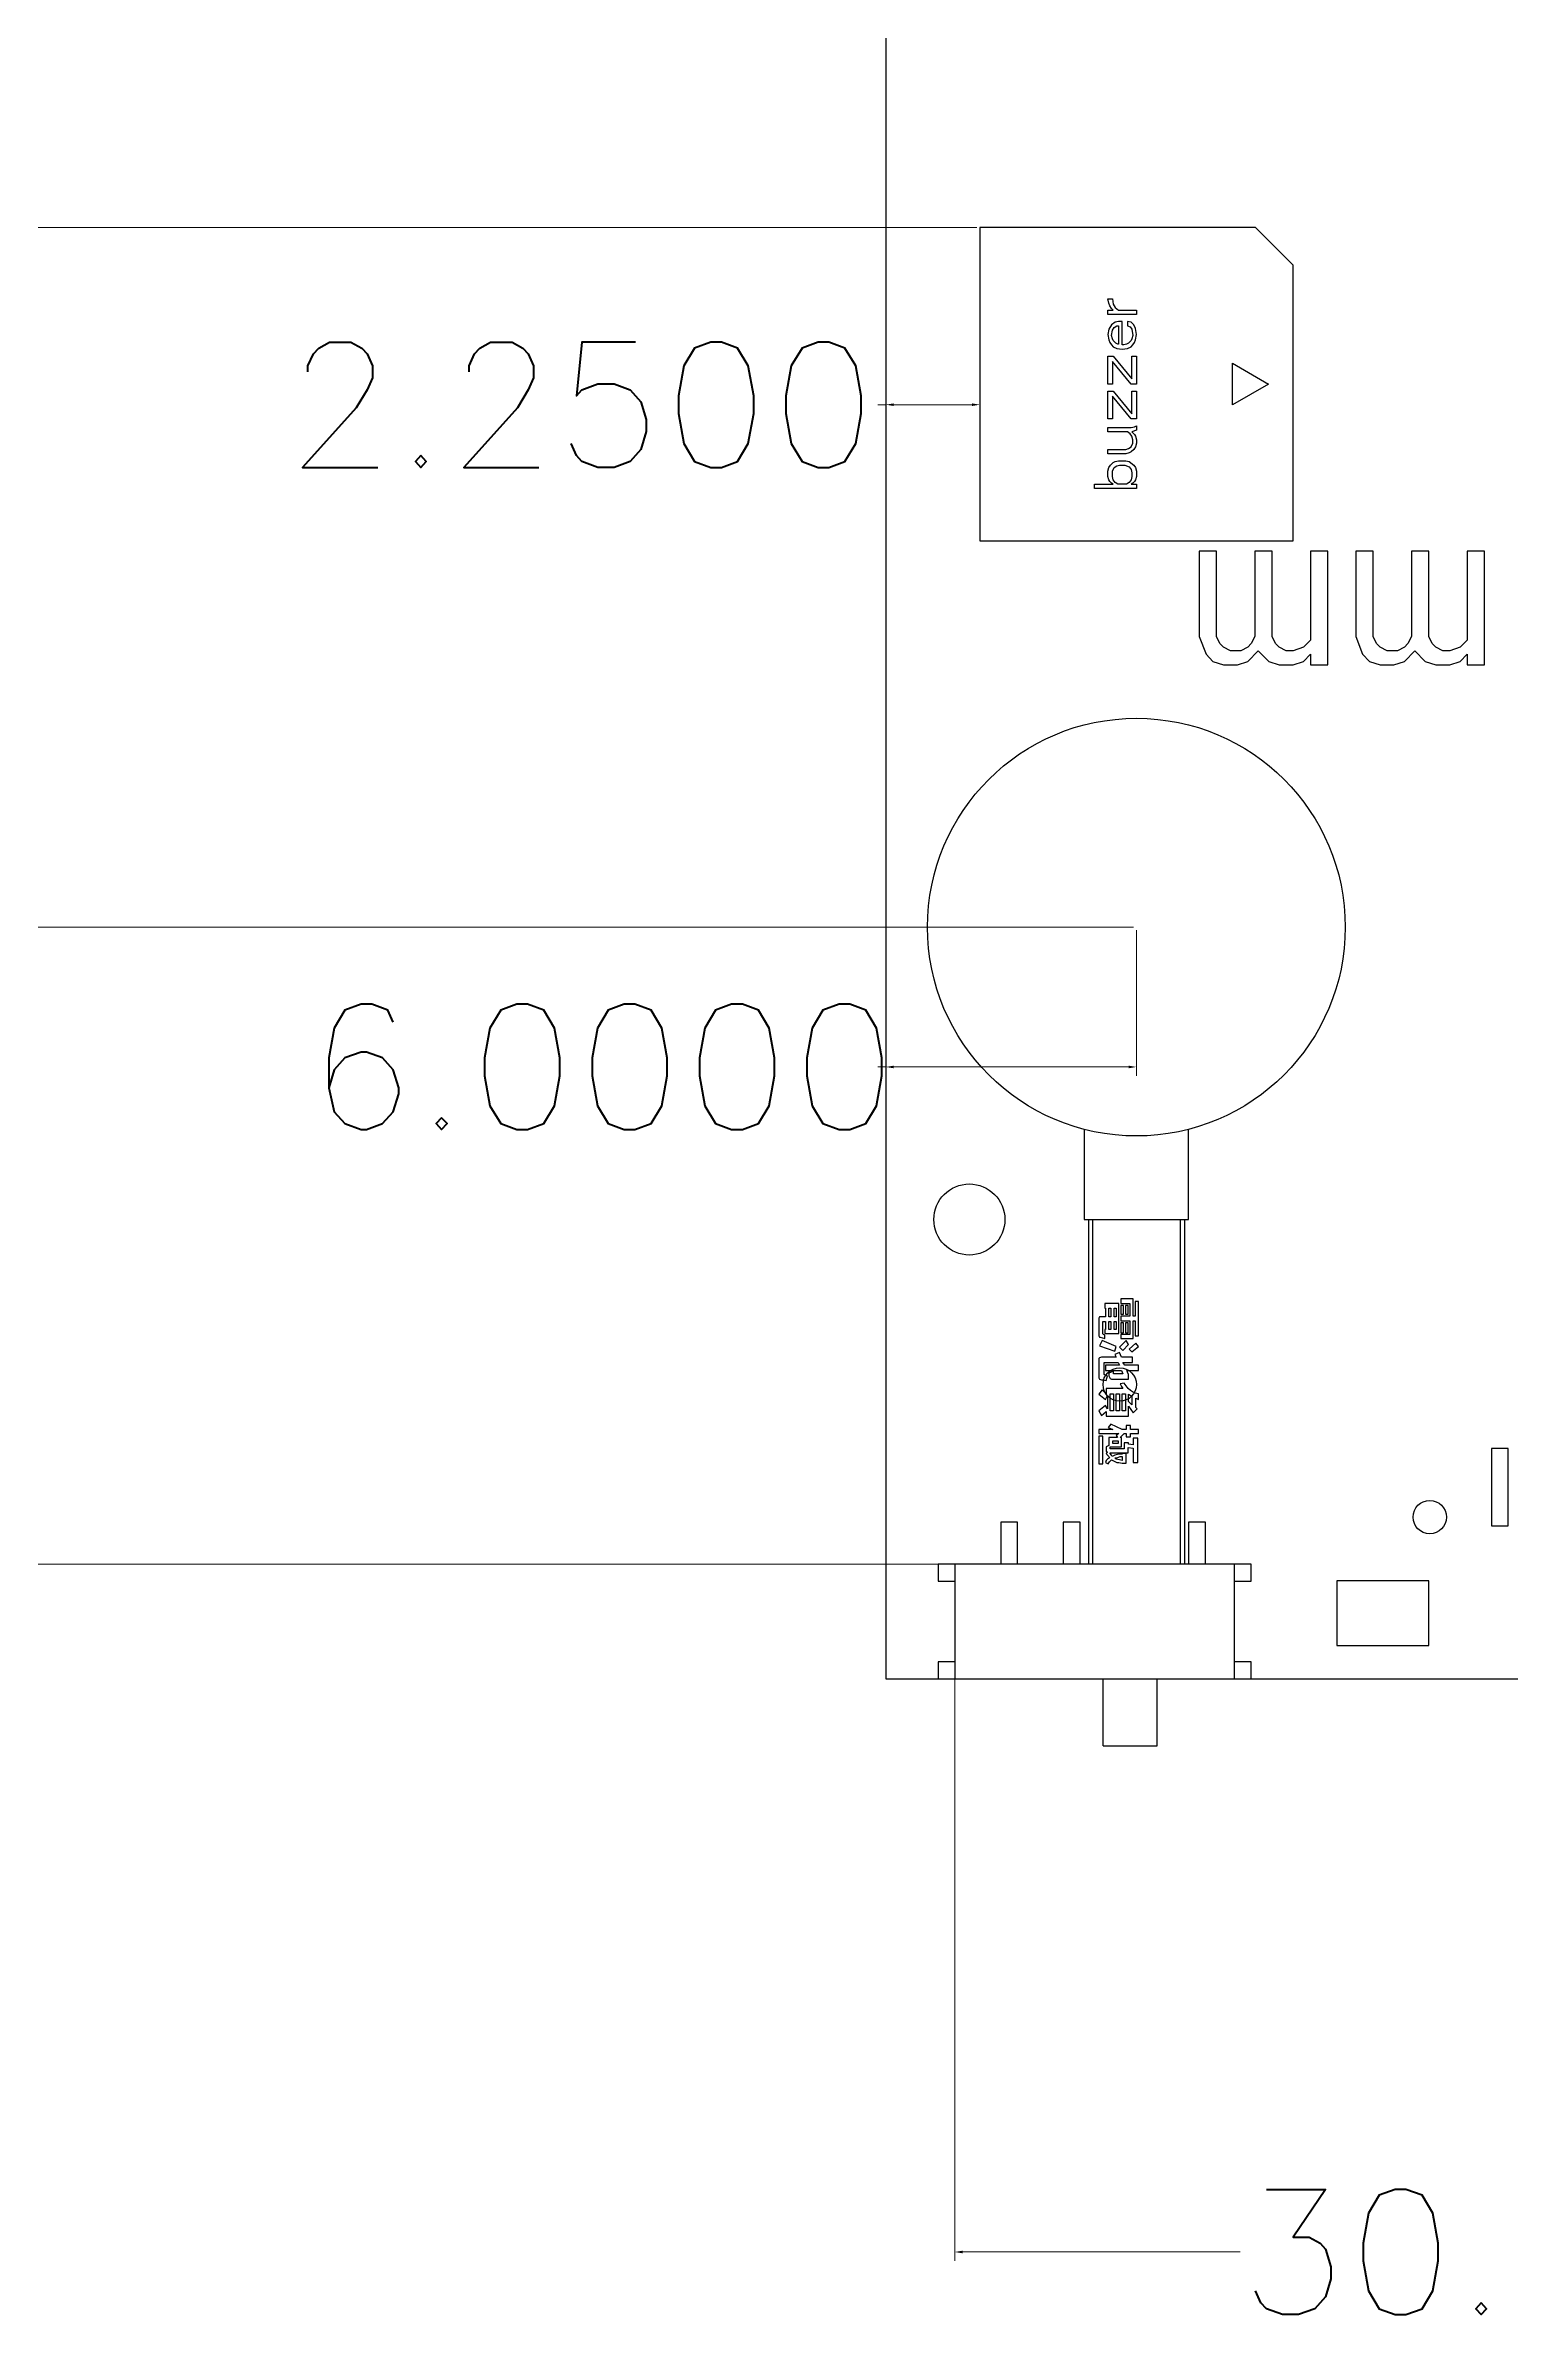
# Model space of a CAD drawing. Header units: inches. Extents: x 0 to 297, y 0 to 210.
# Drawn here: x 79.6 to 114.7, y 51.5 to 106.3 of the extents above; entities that cross this region are included whole.
import ezdxf

# ---------------------------------------------------------------- set-up
doc = ezdxf.new("R2010")
doc.units = ezdxf.units.IN
doc.header["$LTSCALE"] = 0.64311
doc.header["$MEASUREMENT"] = 0
doc.header["$PDMODE"] = 3
doc.header["$PDSIZE"] = 0.3125
doc.layers.get('0').update_dxf_attribs({"linetype": 'CONTINUOUS'})
doc.layers.get('Defpoints').update_dxf_attribs({"linetype": 'CONTINUOUS'})
doc.layers.add('03___PRT_ALL_CURVES', color=7, linetype='CONTINUOUS')
doc.styles.get("Standard").update_dxf_attribs({"font": 'txt.shx', "height": 3})
doc.dimstyles.get("Standard").update_dxf_attribs({"dimtxt": 0.15625, "dimasz": 0.1875, "dimexe": 0.18, "dimexo": 0.0625, "dimgap": 0.09, "dimtad": 0, "dimtih": 1, "dimtoh": 1, "dimzin": 4, "dimdsep": 46, "dimtxsty": 'Standard', "dimcen": 0.09, "dimadec": 0, "dimazin": 0, "dimtp": 0.01, "dimtm": 0.01, "dimtfac": 1, "dimtofl": 0, "dimtmove": 0, "dimatfit": 3, "dimfxl": 1, "dimtolj": 1, "dimtzin": 4, "dimarcsym": 0})

# ---------------------------------------------------------------- blocks, each defined once
blk = doc.blocks.new('*D22')
at = {"color": 0, "lineweight": 0}
for p, q in [((99.677, 151.203), (44.112, 151.203)), ((44.322, 151.015), (44.322, 119.793)), ((44.322, 85.39), (44.322, 116.613)), ((105.677, 85.203), (44.112, 85.203))]:
    blk.add_line(p, q, dxfattribs=at)
for points in [[(44.291, 151.015), (44.353, 151.015), (44.322, 151.203)], [(44.291, 85.39), (44.353, 85.39), (44.322, 85.203)]]:
    blk.add_solid(points, dxfattribs=at)
at = {"layer": 'Defpoints', "color": 0, "lineweight": 0}
for p in [(99.751, 151.203), (44.322, 85.203), (105.751, 85.203)]:
    blk.add_point(p, dxfattribs=at)
at = {"color": 0, "lineweight": 0, "insert": (44.322, 118.203), "char_height": 3, "attachment_point": 5}
blk.add_mtext('\\A1;66.0000', dxfattribs=at)
blk = doc.blocks.new('*D23')
at = {"color": 0, "lineweight": 0}
for p, q in [((99.677, 151.203), (18.495, 151.203)), ((18.705, 151.015), (18.705, 112.168)), ((18.705, 70.14), (18.705, 108.988)), ((101.327, 69.953), (18.495, 69.953))]:
    blk.add_line(p, q, dxfattribs=at)
for points in [[(18.674, 151.015), (18.737, 151.015), (18.705, 151.203)], [(18.674, 70.14), (18.737, 70.14), (18.705, 69.953)]]:
    blk.add_solid(points, dxfattribs=at)
at = {"layer": 'Defpoints', "color": 0, "lineweight": 0}
for p in [(99.751, 151.203), (18.705, 69.953), (101.401, 69.953)]:
    blk.add_point(p, dxfattribs=at)
at = {"color": 0, "lineweight": 0, "insert": (18.705, 110.578), "char_height": 3, "attachment_point": 5}
blk.add_mtext('\\A1;81.2500', dxfattribs=at)
blk = doc.blocks.new('*D26')
at = {"color": 0, "lineweight": 0}
for p, q in [((101.401, 69.88), (101.401, 53.273)), ((131.751, 67.13), (131.751, 53.273)), ((101.588, 53.484), (108.236, 53.484)), ((131.563, 53.484), (124.916, 53.484))]:
    blk.add_line(p, q, dxfattribs=at)
for points in [[(101.588, 53.515), (101.588, 53.453), (101.401, 53.484)], [(131.563, 53.515), (131.563, 53.453), (131.751, 53.484)]]:
    blk.add_solid(points, dxfattribs=at)
at = {"layer": 'Defpoints', "color": 0, "lineweight": 0}
for p in [(101.401, 69.953), (131.751, 67.203), (101.401, 53.484)]:
    blk.add_point(p, dxfattribs=at)
at = {"color": 0, "lineweight": 0, "insert": (116.576, 53.484), "char_height": 3, "attachment_point": 5}
blk.add_mtext('\\A1;30.3500', dxfattribs=at)
blk = doc.blocks.new('*D27')
at = {"color": 0, "lineweight": 0}
for p, q in [((99.677, 151.203), (58.718, 151.203)), ((58.928, 151.015), (58.928, 128.168)), ((58.928, 102.14), (58.928, 124.988)), ((101.927, 101.953), (58.718, 101.953))]:
    blk.add_line(p, q, dxfattribs=at)
for points in [[(58.897, 151.015), (58.96, 151.015), (58.928, 151.203)], [(58.897, 102.14), (58.96, 102.14), (58.928, 101.953)]]:
    blk.add_solid(points, dxfattribs=at)
at = {"layer": 'Defpoints', "color": 0, "lineweight": 0}
for p in [(99.751, 151.203), (58.928, 101.953), (102.001, 101.953)]:
    blk.add_point(p, dxfattribs=at)
at = {"color": 0, "lineweight": 0, "insert": (58.928, 126.578), "char_height": 3, "attachment_point": 5}
blk.add_mtext('\\A1;49.2500', dxfattribs=at)
blk = doc.blocks.new('*D28')
at = {"color": 0, "lineweight": 0}
for p, q in [((99.751, 101.88), (99.751, 97.5)), ((102.001, 101.88), (102.001, 97.5)), ((99.751, 97.71), (99.563, 97.71)), ((101.813, 97.71), (99.938, 97.71))]:
    blk.add_line(p, q, dxfattribs=at)
for points in [[(99.938, 97.741), (99.938, 97.679), (99.751, 97.71)], [(101.813, 97.741), (101.813, 97.679), (102.001, 97.71)]]:
    blk.add_solid(points, dxfattribs=at)
at = {"layer": 'Defpoints', "color": 0, "lineweight": 0}
for p in [(99.751, 101.953), (102.001, 101.953), (99.751, 97.71)]:
    blk.add_point(p, dxfattribs=at)
at = {"color": 0, "lineweight": 0, "insert": (92.473, 97.71), "char_height": 3, "attachment_point": 5}
blk.add_mtext('\\A1;2.2500', dxfattribs=at)
blk = doc.blocks.new('*D29')
at = {"color": 0, "lineweight": 0}
for p, q in [((99.751, 85.13), (99.751, 81.644)), ((105.751, 85.13), (105.751, 81.644)), ((99.751, 81.855), (99.563, 81.855)), ((105.563, 81.855), (99.938, 81.855))]:
    blk.add_line(p, q, dxfattribs=at)
for points in [[(99.938, 81.886), (99.938, 81.823), (99.751, 81.855)], [(105.563, 81.886), (105.563, 81.823), (105.751, 81.855)]]:
    blk.add_solid(points, dxfattribs=at)
at = {"layer": 'Defpoints', "color": 0, "lineweight": 0}
for p in [(99.751, 85.203), (105.751, 85.203), (99.751, 81.855)]:
    blk.add_point(p, dxfattribs=at)
at = {"color": 0, "lineweight": 0, "insert": (92.973, 81.855), "char_height": 3, "attachment_point": 5}
blk.add_mtext('\\A1;6.0000', dxfattribs=at)

msp = doc.modelspace()

# ---------------------------------------------------------------- linework, layer by layer
at = {"color": 7, "linetype": 'Continuous'}
for p, q in [((99.75052, 151.2029), (99.75052, 67.2029)), ((102.00052, 101.9529), (102.00052, 94.4529)), ((108.60052, 101.9529), (102.00052, 101.9529)), ((109.50052, 101.0529), (108.60052, 101.9529)), ((109.50052, 94.4529), (109.50052, 101.0529)), ((102.00052, 94.4529), (109.50052, 94.4529)), ((104.50052, 80.36167), (104.50052, 78.2029)), ((107.00052, 78.2029), (107.00052, 80.36167)), ((104.50052, 78.2029), (107.00052, 78.2029)), ((104.60052, 78.2029), (104.60052, 69.9529)), ((104.70052, 78.2029), (104.70052, 69.9529)), ((106.80052, 78.2029), (106.80052, 69.9529)), ((106.90052, 78.2029), (106.90052, 69.9529)), ((102.90052, 70.9529), (102.50052, 70.9529)), ((102.50052, 70.9529), (102.50052, 69.9529)), ((102.90052, 69.9529), (102.90052, 70.9529)), ((104.40052, 70.9529), (104.00052, 70.9529)), ((104.00052, 70.9529), (104.00052, 69.9529)), ((104.40052, 69.9529), (104.40052, 70.9529)), ((107.40052, 70.9529), (107.00052, 70.9529)), ((107.00052, 70.9529), (107.00052, 69.9529)), ((107.40052, 69.9529), (107.40052, 70.9529)), ((108.50052, 69.9529), (101.00052, 69.9529)), ((101.00052, 69.9529), (101.00052, 69.5429)), ((101.40052, 69.9529), (101.40052, 67.2029)), ((108.10052, 67.2029), (108.10052, 69.9529)), ((108.50052, 69.5429), (108.50052, 69.9529)), ((101.00052, 69.5429), (101.40052, 69.5429)), ((108.10052, 69.5429), (108.50052, 69.5429)), ((101.40052, 67.6129), (101.00052, 67.6129)), ((101.00052, 67.6129), (101.00052, 67.2029)), ((108.50052, 67.6129), (108.10052, 67.6129)), ((108.50052, 67.2029), (108.50052, 67.6129)), ((99.75052, 67.2029), (131.75052, 67.2029)), ((104.95052, 65.6029), (104.95052, 67.2029)), ((106.25052, 65.6029), (106.25052, 67.2029)), ((104.95052, 65.6029), (106.25052, 65.6029))]:
    msp.add_line(p, q, dxfattribs=at)
at = {"color": 40, "linetype": 'Continuous'}
for p, q in [((107.66719, 94.2029), (107.25052, 94.2029)), ((107.25052, 94.2029), (107.25052, 92.16035)), ((107.66719, 92.16035), (107.66719, 94.2029)), ((109.00052, 94.2029), (108.58385, 94.2029)), ((108.58385, 94.2029), (108.58385, 92.16035)), ((109.00052, 92.16035), (109.00052, 94.2029)), ((110.33385, 94.2029), (109.91719, 94.2029)), ((109.91719, 94.2029), (109.91719, 92.07524)), ((110.33385, 91.4795), (110.33385, 94.2029)), ((111.41719, 94.2029), (111.00052, 94.2029)), ((111.00052, 94.2029), (111.00052, 92.16035)), ((111.41719, 92.16035), (111.41719, 94.2029)), ((112.75052, 94.2029), (112.33385, 94.2029)), ((112.33385, 94.2029), (112.33385, 92.16035)), ((112.75052, 92.16035), (112.75052, 94.2029)), ((114.08385, 94.2029), (113.66719, 94.2029)), ((113.66719, 94.2029), (113.66719, 92.07524)), ((114.08385, 91.4795), (114.08385, 94.2029)), ((107.25052, 92.16035), (107.41719, 91.73481)), ((107.75052, 91.99013), (107.66719, 92.16035)), ((108.58385, 92.16035), (108.50052, 91.99013)), ((109.08385, 91.99013), (109.00052, 92.16035)), ((109.91719, 92.07524), (109.75052, 91.90503)), ((111.00052, 92.16035), (111.16719, 91.73481)), ((111.50052, 91.99013), (111.41719, 92.16035)), ((112.33385, 92.16035), (112.25052, 91.99013)), ((112.83385, 91.99013), (112.75052, 92.16035)), ((113.66719, 92.07524), (113.50052, 91.90503)), ((107.41719, 91.73481), (107.58385, 91.5646)), ((107.58385, 91.5646), (107.83385, 91.4795)), ((107.83385, 91.90503), (107.75052, 91.99013)), ((108.00052, 91.81992), (107.83385, 91.90503)), ((108.25052, 91.81992), (108.00052, 91.81992)), ((108.16719, 91.4795), (108.41719, 91.5646)), ((108.41719, 91.90503), (108.25052, 91.81992)), ((108.50052, 91.99013), (108.41719, 91.90503)), ((108.41719, 91.5646), (108.66719, 91.81992)), ((108.66719, 91.81992), (108.91719, 91.5646)), ((108.91719, 91.5646), (109.16719, 91.4795)), ((109.16719, 91.90503), (109.08385, 91.99013)), ((109.33385, 91.81992), (109.16719, 91.90503)), ((109.50052, 91.81992), (109.33385, 91.81992)), ((109.75052, 91.90503), (109.50052, 91.81992)), ((109.50052, 91.4795), (109.75052, 91.5646)), ((109.75052, 91.5646), (109.91719, 91.73481)), ((109.91719, 91.73481), (109.91719, 91.4795)), ((111.16719, 91.73481), (111.33385, 91.5646)), ((111.33385, 91.5646), (111.58385, 91.4795)), ((111.58385, 91.90503), (111.50052, 91.99013)), ((111.75052, 91.81992), (111.58385, 91.90503)), ((112.00052, 91.81992), (111.75052, 91.81992)), ((111.91719, 91.4795), (112.16719, 91.5646)), ((112.16719, 91.90503), (112.00052, 91.81992)), ((112.25052, 91.99013), (112.16719, 91.90503)), ((112.16719, 91.5646), (112.41719, 91.81992)), ((112.41719, 91.81992), (112.66719, 91.5646)), ((112.66719, 91.5646), (112.91719, 91.4795)), ((112.91719, 91.90503), (112.83385, 91.99013)), ((113.08385, 91.81992), (112.91719, 91.90503)), ((113.25052, 91.81992), (113.08385, 91.81992)), ((113.50052, 91.90503), (113.25052, 91.81992)), ((113.25052, 91.4795), (113.50052, 91.5646)), ((113.50052, 91.5646), (113.66719, 91.73481)), ((113.66719, 91.73481), (113.66719, 91.4795)), ((107.83385, 91.4795), (108.16719, 91.4795)), ((109.16719, 91.4795), (109.50052, 91.4795)), ((109.91719, 91.4795), (110.33385, 91.4795)), ((111.58385, 91.4795), (111.91719, 91.4795)), ((112.91719, 91.4795), (113.25052, 91.4795)), ((113.66719, 91.4795), (114.08385, 91.4795)), ((105.32671, 76.19179), (104.99338, 76.19179)), ((104.99338, 76.19179), (104.99338, 76.08068)), ((105.32671, 75.4775), (105.32671, 76.19179)), ((105.67592, 76.3029), (105.37433, 76.3029)), ((105.37433, 76.3029), (105.37433, 76.19179)), ((105.37433, 76.19179), (105.59655, 76.19179)), ((105.59655, 76.19179), (105.59655, 75.8902)), ((105.67592, 75.8902), (105.67592, 76.3029)), ((105.8029, 76.23941), (105.72354, 76.23941)), ((105.72354, 76.23941), (105.72354, 75.8902)), ((105.8029, 75.41401), (105.8029, 76.23941)), ((104.86639, 75.87433), (104.85052, 75.84258)), ((104.85052, 75.84258), (104.85052, 75.41401)), ((105.00925, 75.87433), (104.86639, 75.87433)), ((104.94576, 75.76322), (105.00925, 75.76322)), ((104.94576, 75.46163), (104.94576, 75.76322)), ((104.99338, 76.08068), (105.00925, 76.08068)), ((105.00925, 76.08068), (105.00925, 75.87433)), ((105.00925, 75.76322), (105.00925, 75.57274)), ((105.08862, 76.08068), (105.13623, 76.08068)), ((105.08862, 75.87433), (105.08862, 76.08068)), ((105.13623, 75.87433), (105.08862, 75.87433)), ((105.08862, 75.76322), (105.13623, 75.76322)), ((105.08862, 75.57274), (105.08862, 75.76322)), ((105.13623, 76.08068), (105.13623, 75.87433)), ((105.13623, 75.76322), (105.13623, 75.57274)), ((105.2156, 76.08068), (105.26322, 76.08068)), ((105.2156, 75.87433), (105.2156, 76.08068)), ((105.26322, 75.87433), (105.2156, 75.87433)), ((105.2156, 75.76322), (105.26322, 75.76322)), ((105.2156, 75.57274), (105.2156, 75.76322)), ((105.26322, 76.08068), (105.26322, 75.87433)), ((105.26322, 75.76322), (105.26322, 75.57274)), ((105.43782, 76.14417), (105.37433, 76.14417)), ((105.37433, 76.14417), (105.37433, 75.93782)), ((105.37433, 75.93782), (105.43782, 75.93782)), ((105.59655, 75.8902), (105.37433, 75.8902)), ((105.37433, 75.8902), (105.37433, 75.77909)), ((105.37433, 75.77909), (105.59655, 75.77909)), ((105.43782, 75.73147), (105.37433, 75.73147)), ((105.37433, 75.73147), (105.37433, 75.49338)), ((105.43782, 75.93782), (105.43782, 76.14417)), ((105.43782, 75.49338), (105.43782, 75.73147)), ((105.54893, 76.14417), (105.48544, 76.14417)), ((105.48544, 76.14417), (105.48544, 75.93782)), ((105.48544, 75.93782), (105.54893, 75.93782)), ((105.54893, 75.73147), (105.48544, 75.73147)), ((105.48544, 75.73147), (105.48544, 75.49338)), ((105.54893, 75.93782), (105.54893, 76.14417)), ((105.54893, 75.49338), (105.54893, 75.73147)), ((105.59655, 75.77909), (105.59655, 75.44576)), ((105.72354, 75.8902), (105.67592, 75.8902)), ((105.67592, 75.77909), (105.72354, 75.77909)), ((105.67592, 75.35052), (105.67592, 75.77909)), ((105.72354, 75.77909), (105.72354, 75.41401)), ((104.85052, 75.41401), (104.86639, 75.38227)), ((104.86639, 75.38227), (104.88227, 75.38227)), ((104.92989, 75.3029), (104.86639, 75.17592)), ((104.86639, 75.17592), (105.23147, 75.04893)), ((104.88227, 75.38227), (104.99338, 75.35052)), ((105.26322, 75.16004), (104.92989, 75.3029)), ((104.96163, 75.44576), (104.94576, 75.46163)), ((104.99338, 75.42988), (104.96163, 75.44576)), ((105.00925, 75.57274), (104.99338, 75.57274)), ((104.99338, 75.57274), (104.99338, 75.4775)), ((104.99338, 75.4775), (105.32671, 75.4775)), ((104.99338, 75.35052), (104.99338, 75.42988)), ((105.13623, 75.57274), (105.08862, 75.57274)), ((105.26322, 75.57274), (105.2156, 75.57274)), ((105.23147, 75.04893), (105.26322, 75.16004)), ((105.50131, 75.3029), (105.34258, 75.14417)), ((105.34258, 75.14417), (105.42195, 75.0648)), ((105.37433, 75.49338), (105.43782, 75.49338)), ((105.59655, 75.44576), (105.37433, 75.44576)), ((105.37433, 75.44576), (105.37433, 75.35052)), ((105.37433, 75.35052), (105.67592, 75.35052)), ((105.42195, 75.0648), (105.56481, 75.20766)), ((105.48544, 75.49338), (105.54893, 75.49338)), ((105.56481, 75.20766), (105.50131, 75.3029)), ((105.73941, 75.23941), (105.58068, 75.09655)), ((105.58068, 75.09655), (105.64417, 75.03306)), ((105.64417, 75.03306), (105.8029, 75.16004)), ((105.72354, 75.41401), (105.8029, 75.41401)), ((105.8029, 75.16004), (105.73941, 75.23941)), ((104.86639, 74.8902), (104.85052, 74.87433)), ((104.85052, 74.87433), (104.85052, 74.41401)), ((104.91401, 74.90607), (104.86639, 74.8902)), ((105.26322, 74.90607), (104.91401, 74.90607)), ((104.9775, 74.77909), (105.31084, 74.77909)), ((104.9775, 74.49338), (104.9775, 74.77909)), ((105.34258, 74.7156), (105.00925, 74.7156)), ((105.00925, 74.7156), (105.00925, 74.58861)), ((105.00925, 74.58861), (105.3902, 74.58861)), ((105.19973, 74.57274), (105.08862, 74.52512)), ((105.08862, 74.52512), (105.08862, 74.46163)), ((105.19973, 74.50925), (105.19973, 74.57274)), ((105.34258, 75.01719), (105.23147, 74.96957)), ((105.23147, 74.96957), (105.26322, 74.90607)), ((105.31084, 74.77909), (105.34258, 74.7156)), ((105.3902, 74.90607), (105.34258, 75.01719)), ((105.66004, 74.90607), (105.3902, 74.90607)), ((105.3902, 74.58861), (105.42195, 74.50925)), ((105.42195, 74.77909), (105.66004, 74.77909)), ((105.46957, 74.7156), (105.42195, 74.77909)), ((105.8029, 74.7156), (105.46957, 74.7156)), ((105.51719, 74.58861), (105.8029, 74.58861)), ((105.54893, 74.50925), (105.51719, 74.58861)), ((105.66004, 74.77909), (105.66004, 74.90607)), ((105.8029, 74.58861), (105.8029, 74.7156)), ((104.85052, 74.41401), (104.86639, 74.38227)), ((104.92989, 74.1283), (104.85052, 74.01719)), ((104.85052, 74.01719), (105.00925, 73.8902)), ((104.86639, 74.38227), (104.91401, 74.36639)), ((104.91401, 74.36639), (104.94576, 74.36639)), ((105.02512, 74.03306), (104.92989, 74.1283)), ((104.94576, 74.36639), (105.02512, 74.35052)), ((105.00925, 74.4775), (104.9775, 74.49338)), ((105.05687, 74.46163), (105.00925, 74.4775)), ((105.00925, 73.8902), (105.05687, 73.98544)), ((105.02512, 74.35052), (105.05687, 74.46163)), ((105.42195, 74.16004), (105.02512, 74.16004)), ((105.02512, 74.16004), (105.02512, 74.03306)), ((105.05687, 73.98544), (105.05687, 73.66798)), ((105.08862, 74.46163), (105.12036, 74.39814)), ((105.12036, 74.39814), (105.15211, 74.38227)), ((105.12036, 74.03306), (105.19973, 74.03306)), ((105.12036, 73.62036), (105.12036, 74.03306)), ((105.15211, 74.38227), (105.56481, 74.38227)), ((105.42195, 74.50925), (105.19973, 74.50925)), ((105.19973, 74.03306), (105.19973, 73.62036)), ((105.26322, 74.03306), (105.34258, 74.03306)), ((105.26322, 73.62036), (105.26322, 74.03306)), ((105.34258, 74.03306), (105.34258, 73.62036)), ((105.4537, 74.28703), (105.35846, 74.27115)), ((105.35846, 74.27115), (105.3902, 74.20766)), ((105.3902, 74.20766), (105.42195, 74.16004)), ((105.40608, 74.03306), (105.48544, 74.03306)), ((105.40608, 73.62036), (105.40608, 74.03306)), ((105.54893, 74.16004), (105.4537, 74.28703)), ((105.48544, 74.03306), (105.48544, 73.62036)), ((105.56481, 74.50925), (105.54893, 74.50925)), ((105.61243, 74.11242), (105.54893, 74.16004)), ((105.56481, 74.38227), (105.56481, 74.50925)), ((105.56481, 74.01719), (105.64417, 73.96957)), ((105.56481, 73.84258), (105.56481, 74.01719)), ((105.66004, 74.08068), (105.61243, 74.11242)), ((105.64417, 73.96957), (105.64417, 73.76322)), ((105.72354, 74.04893), (105.66004, 74.08068)), ((105.8029, 74.03306), (105.72354, 74.04893)), ((105.8029, 73.8902), (105.8029, 74.03306)), ((105.00925, 73.74734), (104.85052, 73.62036)), ((104.85052, 73.62036), (104.91401, 73.50925)), ((104.91401, 73.50925), (105.02512, 73.60449)), ((105.05687, 73.66798), (105.00925, 73.74734)), ((105.02512, 73.60449), (105.02512, 73.49338)), ((105.02512, 73.49338), (105.56481, 73.49338)), ((105.19973, 73.62036), (105.12036, 73.62036)), ((105.34258, 73.62036), (105.26322, 73.62036)), ((105.48544, 73.62036), (105.40608, 73.62036)), ((105.64417, 73.76322), (105.56481, 73.84258)), ((105.56481, 73.73147), (105.67592, 73.57274)), ((105.56481, 73.49338), (105.56481, 73.73147)), ((105.67592, 73.57274), (105.77116, 73.66798)), ((105.73941, 73.92195), (105.8029, 73.8902)), ((105.73941, 73.69973), (105.73941, 73.92195)), ((105.77116, 73.66798), (105.73941, 73.69973)), ((105.18385, 73.17592), (104.85052, 73.17592)), ((104.85052, 73.17592), (104.85052, 73.08068)), ((104.85052, 73.08068), (105.32671, 73.08068)), ((104.94576, 73.01719), (104.85052, 73.01719)), ((104.85052, 73.01719), (104.85052, 72.35052)), ((104.94576, 72.35052), (104.94576, 73.01719)), ((105.13623, 73.3029), (105.07274, 73.22353)), ((105.07274, 73.22353), (105.18385, 73.17592)), ((105.29496, 72.98544), (105.08862, 72.98544)), ((105.08862, 72.98544), (105.08862, 72.79496)), ((105.40608, 73.17592), (105.13623, 73.3029)), ((105.18385, 72.90607), (105.31084, 72.90607)), ((105.18385, 72.84258), (105.18385, 72.90607)), ((105.32671, 73.08068), (105.26322, 73.03306)), ((105.26322, 73.03306), (105.29496, 72.98544)), ((105.31084, 72.90607), (105.31084, 72.84258)), ((105.35846, 72.98544), (105.4537, 73.08068)), ((105.3902, 72.98544), (105.35846, 72.98544)), ((105.3902, 72.76322), (105.3902, 72.98544)), ((105.50131, 73.17592), (105.40608, 73.17592)), ((105.4537, 73.08068), (105.50131, 73.08068)), ((105.61243, 73.27115), (105.50131, 73.27115)), ((105.50131, 73.27115), (105.50131, 73.17592)), ((105.50131, 73.08068), (105.50131, 73.00131)), ((105.50131, 73.00131), (105.61243, 73.00131)), ((105.61243, 73.17592), (105.61243, 73.27115)), ((105.8029, 73.17592), (105.61243, 73.17592)), ((105.61243, 73.08068), (105.8029, 73.08068)), ((105.61243, 73.00131), (105.61243, 73.08068)), ((105.78703, 72.96957), (105.67592, 72.96957)), ((105.67592, 72.96957), (105.67592, 72.81084)), ((105.78703, 72.38226), (105.78703, 72.96957)), ((105.8029, 73.08068), (105.8029, 73.17592)), ((104.85052, 72.35052), (104.94576, 72.35052)), ((105.02512, 72.42988), (105.00925, 72.38226)), ((105.00925, 72.38226), (105.07274, 72.35052)), ((105.08862, 72.79496), (105.02512, 72.76322)), ((105.02512, 72.76322), (105.02512, 72.65211)), ((105.02512, 72.65211), (105.05687, 72.63623)), ((105.05687, 72.63623), (105.02512, 72.62036)), ((105.02512, 72.62036), (105.041, 72.57274)), ((105.05687, 72.46163), (105.02512, 72.42988)), ((105.041, 72.57274), (105.08862, 72.52512)), ((105.10449, 72.49338), (105.05687, 72.46163)), ((105.07274, 72.35052), (105.10449, 72.39814)), ((105.08862, 72.52512), (105.10449, 72.49338)), ((105.10449, 72.39814), (105.15211, 72.44576)), ((105.12036, 72.76322), (105.3902, 72.76322)), ((105.12036, 72.7156), (105.12036, 72.76322)), ((105.4537, 72.7156), (105.12036, 72.7156)), ((105.12036, 72.62036), (105.54893, 72.62036)), ((105.12036, 72.60449), (105.12036, 72.62036)), ((105.15211, 72.55687), (105.12036, 72.60449)), ((105.16798, 72.52512), (105.15211, 72.55687)), ((105.15211, 72.44576), (105.27909, 72.38226)), ((105.23147, 72.55687), (105.16798, 72.52512)), ((105.31084, 72.84258), (105.18385, 72.84258)), ((105.29496, 72.57274), (105.23147, 72.55687)), ((105.23147, 72.49338), (105.27909, 72.49338)), ((105.26322, 72.46163), (105.23147, 72.49338)), ((105.34258, 72.44576), (105.26322, 72.46163)), ((105.27909, 72.49338), (105.35846, 72.52512)), ((105.27909, 72.38226), (105.32671, 72.38226)), ((105.40608, 72.58861), (105.29496, 72.57274)), ((105.32671, 72.38226), (105.40608, 72.36639)), ((105.40608, 72.42988), (105.34258, 72.44576)), ((105.35846, 72.52512), (105.40608, 72.52512)), ((105.50131, 72.60449), (105.40608, 72.60449)), ((105.40608, 72.60449), (105.40608, 72.58861)), ((105.40608, 72.52512), (105.40608, 72.42988)), ((105.40608, 72.36639), (105.50131, 72.36639)), ((105.56481, 72.85846), (105.4537, 72.85846)), ((105.4537, 72.85846), (105.4537, 72.7156)), ((105.50131, 72.36639), (105.50131, 72.60449)), ((105.54893, 72.74734), (105.67592, 72.73147)), ((105.54893, 72.62036), (105.54893, 72.74734)), ((105.56481, 72.82671), (105.56481, 72.85846)), ((105.67592, 72.81084), (105.56481, 72.82671)), ((105.67592, 72.73147), (105.67592, 72.38226)), ((105.67592, 72.38226), (105.78703, 72.38226)), ((114.65052, 72.7179), (114.25052, 72.7179)), ((114.25052, 72.7179), (114.25052, 70.8679)), ((114.65052, 70.8679), (114.65052, 72.7179)), ((114.25052, 70.8679), (114.65052, 70.8679)), ((112.75052, 69.5529), (110.55052, 69.5529)), ((110.55052, 69.5529), (110.55052, 68.0029)), ((112.75052, 68.0029), (112.75052, 69.5529)), ((110.55052, 68.0029), (112.75052, 68.0029))]:
    msp.add_line(p, q, dxfattribs=at)
at = {"color": 7, "linetype": 'Continuous'}
for centre, radius in [((105.75052, 85.2029), 5), ((101.75052, 78.2029), 0.85), ((105.35052, 74.2529), 0.4), ((112.7744, 71.0779), 0.4)]:
    msp.add_circle(centre, radius, dxfattribs=at)
at = {"layer": '03___PRT_ALL_CURVES', "color": 4, "linetype": 'Continuous'}
for p, q in [((105.09095, 100.1404), (105.06967, 100.24457)), ((105.06967, 100.24457), (105.17605, 100.24457)), ((105.06967, 99.86957), (105.06967, 99.97373)), ((105.06967, 99.97373), (105.19733, 99.97373)), ((105.75052, 99.86957), (105.06967, 99.86957)), ((105.11222, 100.0779), (105.09095, 100.1404)), ((105.15478, 100.0154), (105.11222, 100.0779)), ((105.19733, 99.97373), (105.15478, 100.0154)), ((105.17605, 100.24457), (105.19733, 100.11957)), ((105.19733, 100.11957), (105.23988, 100.03623)), ((105.23988, 100.03623), (105.32499, 99.97373)), ((105.32499, 99.97373), (105.75052, 99.97373)), ((105.75052, 99.97373), (105.75052, 99.86957)), ((105.09095, 99.5154), (105.06967, 99.3904)), ((105.06967, 99.3904), (105.09095, 99.2654)), ((105.15478, 99.61957), (105.09095, 99.5154)), ((105.09095, 99.2654), (105.11222, 99.2029)), ((105.11222, 99.2029), (105.15478, 99.1404)), ((105.23988, 99.68207), (105.15478, 99.61957)), ((105.15478, 99.36957), (105.17605, 99.49457)), ((105.17605, 99.28623), (105.15478, 99.36957)), ((105.17605, 99.49457), (105.21861, 99.55707)), ((105.19733, 99.24457), (105.17605, 99.28623)), ((105.26116, 99.18207), (105.19733, 99.24457)), ((105.21861, 99.55707), (105.28244, 99.59873)), ((105.32499, 99.7029), (105.23988, 99.68207)), ((105.30371, 99.16123), (105.26116, 99.18207)), ((105.28244, 99.59873), (105.32499, 99.59873)), ((105.41009, 99.7029), (105.32499, 99.7029)), ((105.32499, 99.59873), (105.32499, 99.16123)), ((105.41009, 99.1404), (105.41009, 99.7029)), ((105.55903, 99.18207), (105.51648, 99.16123)), ((105.53775, 99.7029), (105.53775, 99.59873)), ((105.62286, 99.68207), (105.53775, 99.7029)), ((105.53775, 99.59873), (105.60158, 99.5779)), ((105.62286, 99.24457), (105.55903, 99.18207)), ((105.60158, 99.5779), (105.64414, 99.5154)), ((105.68669, 99.61957), (105.62286, 99.68207)), ((105.64414, 99.28623), (105.62286, 99.24457)), ((105.64414, 99.5154), (105.66541, 99.36957)), ((105.66541, 99.36957), (105.64414, 99.28623)), ((105.66541, 99.1404), (105.70797, 99.2029)), ((105.72924, 99.53623), (105.68669, 99.61957)), ((105.70797, 99.2029), (105.72924, 99.2654)), ((105.75052, 99.3904), (105.72924, 99.53623)), ((105.72924, 99.2654), (105.75052, 99.3904)), ((105.06967, 98.2029), (105.06967, 98.86957)), ((105.06967, 98.86957), (105.19733, 98.86957)), ((105.15478, 99.1404), (105.19733, 99.09873)), ((105.62286, 98.2029), (105.17605, 98.74457)), ((105.17605, 98.74457), (105.17605, 98.2029)), ((105.19733, 99.09873), (105.28244, 99.05707)), ((105.19733, 98.86957), (105.64414, 98.3279)), ((105.28244, 99.05707), (105.41009, 99.03623)), ((105.32499, 99.16123), (105.30371, 99.16123)), ((105.45265, 99.1404), (105.41009, 99.1404)), ((105.41009, 99.03623), (105.53775, 99.05707)), ((105.51648, 99.16123), (105.45265, 99.1404)), ((105.53775, 99.05707), (105.62286, 99.09873)), ((105.62286, 99.09873), (105.66541, 99.1404)), ((105.64414, 98.3279), (105.64414, 98.86957)), ((105.64414, 98.86957), (105.75052, 98.86957)), ((105.75052, 98.86957), (105.75052, 98.2029)), ((108.05052, 98.7029), (108.91655, 98.2029)), ((108.05052, 97.7029), (108.05052, 98.7029)), ((105.17605, 98.2029), (105.06967, 98.2029)), ((105.75052, 98.2029), (105.62286, 98.2029)), ((108.91655, 98.2029), (108.05052, 97.7029)), ((105.06967, 97.36957), (105.06967, 98.03623)), ((105.06967, 98.03623), (105.19733, 98.03623)), ((105.62286, 97.36957), (105.17605, 97.91123)), ((105.17605, 97.91123), (105.17605, 97.36957)), ((105.19733, 98.03623), (105.64414, 97.49457)), ((105.64414, 97.49457), (105.64414, 98.03623)), ((105.64414, 98.03623), (105.75052, 98.03623)), ((105.75052, 98.03623), (105.75052, 97.36957)), ((105.17605, 97.36957), (105.06967, 97.36957)), ((105.06967, 97.05707), (105.06967, 97.16123)), ((105.06967, 97.16123), (105.62286, 97.16123)), ((105.53775, 97.05707), (105.06967, 97.05707)), ((105.60158, 97.0154), (105.53775, 97.05707)), ((105.64414, 96.9529), (105.60158, 97.0154)), ((105.75052, 97.36957), (105.62286, 97.36957)), ((105.62286, 97.16123), (105.70797, 97.18207)), ((105.75052, 97.09873), (105.64414, 97.05707)), ((105.64414, 97.05707), (105.70797, 96.99457)), ((105.70797, 97.18207), (105.75052, 97.2029)), ((105.70797, 96.99457), (105.72924, 96.9529)), ((105.75052, 97.2029), (105.75052, 97.09873)), ((105.06967, 96.53623), (105.06967, 96.6404)), ((105.06967, 96.6404), (105.4952, 96.6404)), ((105.4952, 96.53623), (105.06967, 96.53623)), ((105.4952, 96.6404), (105.55903, 96.66123)), ((105.58031, 96.55707), (105.4952, 96.53623)), ((105.55903, 96.66123), (105.62286, 96.7029)), ((105.62286, 96.5779), (105.58031, 96.55707)), ((105.62286, 96.7029), (105.66541, 96.78623)), ((105.68669, 96.6404), (105.62286, 96.5779)), ((105.66541, 96.86957), (105.64414, 96.9529)), ((105.66541, 96.78623), (105.66541, 96.86957)), ((105.72924, 96.7029), (105.68669, 96.6404)), ((105.72924, 96.9529), (105.75052, 96.86957)), ((105.75052, 96.78623), (105.72924, 96.7029)), ((105.75052, 96.86957), (105.75052, 96.78623)), ((105.06967, 96.11957), (105.09095, 96.2029)), ((105.06967, 95.99457), (105.06967, 96.11957)), ((105.09095, 95.91123), (105.06967, 95.99457)), ((105.09095, 96.2029), (105.1335, 96.2654)), ((105.11222, 95.86957), (105.09095, 95.91123)), ((105.1335, 96.2654), (105.19733, 96.3279)), ((105.17605, 96.11957), (105.21861, 96.2029)), ((105.17605, 95.99457), (105.17605, 96.11957)), ((105.19733, 95.91123), (105.17605, 95.99457)), ((105.19733, 96.3279), (105.23988, 96.34873)), ((105.23988, 95.84873), (105.19733, 95.91123)), ((105.21861, 96.2029), (105.28244, 96.24457)), ((105.23988, 96.34873), (105.32499, 96.36957)), ((105.28244, 96.24457), (105.34627, 96.2654)), ((105.32499, 96.36957), (105.4952, 96.36957)), ((105.34627, 96.2654), (105.47392, 96.2654)), ((105.47392, 96.2654), (105.58031, 96.22373)), ((105.4952, 96.36957), (105.58031, 96.34873)), ((105.58031, 96.34873), (105.68669, 96.2654)), ((105.58031, 96.22373), (105.62286, 96.16123)), ((105.62286, 95.91123), (105.58031, 95.84873)), ((105.62286, 96.16123), (105.64414, 96.0779)), ((105.64414, 95.99457), (105.62286, 95.91123)), ((105.64414, 96.0779), (105.64414, 95.99457)), ((105.68669, 96.2654), (105.72924, 96.2029)), ((105.72924, 95.91123), (105.70797, 95.86957)), ((105.72924, 96.2029), (105.75052, 96.11957)), ((105.75052, 95.99457), (105.72924, 95.91123)), ((105.75052, 96.11957), (105.75052, 95.99457)), ((104.75052, 95.80707), (105.19733, 95.80707)), ((104.75052, 95.7029), (104.75052, 95.80707)), ((105.75052, 95.7029), (104.75052, 95.7029)), ((105.15478, 95.8279), (105.11222, 95.86957)), ((105.19733, 95.80707), (105.15478, 95.8279)), ((105.30371, 95.80707), (105.23988, 95.84873)), ((105.51648, 95.80707), (105.30371, 95.80707)), ((105.58031, 95.84873), (105.51648, 95.80707)), ((105.66541, 95.8279), (105.62286, 95.80707)), ((105.62286, 95.80707), (105.75052, 95.80707)), ((105.70797, 95.86957), (105.66541, 95.8279)), ((105.75052, 95.80707), (105.75052, 95.7029))]:
    msp.add_line(p, q, dxfattribs=at)

# ---------------------------------------------------------------- dimensions: what is measured, and where the dimension line sits
at = {"lineweight": 0}
dim = msp.add_linear_dim(base=(18.70528, 69.9529), p1=(99.75052, 151.2029), p2=(101.40052, 69.9529), angle=90, dimstyle='Standard', override={"dimexe": 0.210472, "dimexo": 0.073081, "dimdec": 4, "dimzin": 0, "dimdsep": 0, "dimcen": 0.105236, "dimtp": 0, "dimtm": 0, "dimtdec": 4, "dimtzin": 0, "dimlwd": 0, "dimlwe": 0}, dxfattribs=at)
dim.commit()
dim.dimension.update_dxf_attribs({"geometry": '*D23', "text_midpoint": (18.70528, 110.5779), "dimtype": 160})
for base, p2, picture, middle in [((44.32212, 85.2029), (105.75052, 85.2029), '*D22', (44.32212, 118.2029)), ((58.92826, 101.9529), (102.00052, 101.9529), '*D27', (58.92826, 126.5779))]:
    dim = msp.add_linear_dim(base=base, p1=(99.75052, 151.2029), p2=p2, angle=90, dimstyle='Standard', override={"dimexe": 0.210472, "dimexo": 0.073081, "dimdec": 4, "dimzin": 0, "dimdsep": 0, "dimcen": 0.105236, "dimtp": 0, "dimtm": 0, "dimtdec": 4, "dimtzin": 0, "dimlwd": 0, "dimlwe": 0}, dxfattribs=at)
    dim.commit()
    dim.dimension.update_dxf_attribs({"geometry": picture, "text_midpoint": middle})
dim = msp.add_linear_dim(base=(99.75052, 97.7101), p1=(102.00052, 101.9529), p2=(99.75052, 101.9529), dimstyle='Standard', override={"dimexe": 0.210472, "dimexo": 0.073081, "dimdec": 4, "dimzin": 0, "dimdsep": 0, "dimcen": 0.105236, "dimtp": 0, "dimtm": 0, "dimtdec": 4, "dimtzin": 0, "dimlwd": 0, "dimlwe": 0}, dxfattribs=at)
dim.commit()
dim.dimension.update_dxf_attribs({"geometry": '*D28', "text_midpoint": (92.47302, 97.7101), "dimtype": 160})
for base, p1, p2, picture, middle in [((99.75052, 81.8546), (105.75052, 85.2029), (99.75052, 85.2029), '*D29', (92.97302, 81.8546)), ((101.40052, 53.48385), (131.75052, 67.2029), (101.40052, 69.9529), '*D26', (116.57552, 53.48385))]:
    dim = msp.add_linear_dim(base=base, p1=p1, p2=p2, dimstyle='Standard', override={"dimexe": 0.210472, "dimexo": 0.073081, "dimdec": 4, "dimzin": 0, "dimdsep": 0, "dimcen": 0.105236, "dimtp": 0, "dimtm": 0, "dimtdec": 4, "dimtzin": 0, "dimlwd": 0, "dimlwe": 0}, dxfattribs=at)
    dim.commit()
    dim.dimension.update_dxf_attribs({"geometry": picture, "text_midpoint": middle})

doc.saveas('drawing.dxf')
